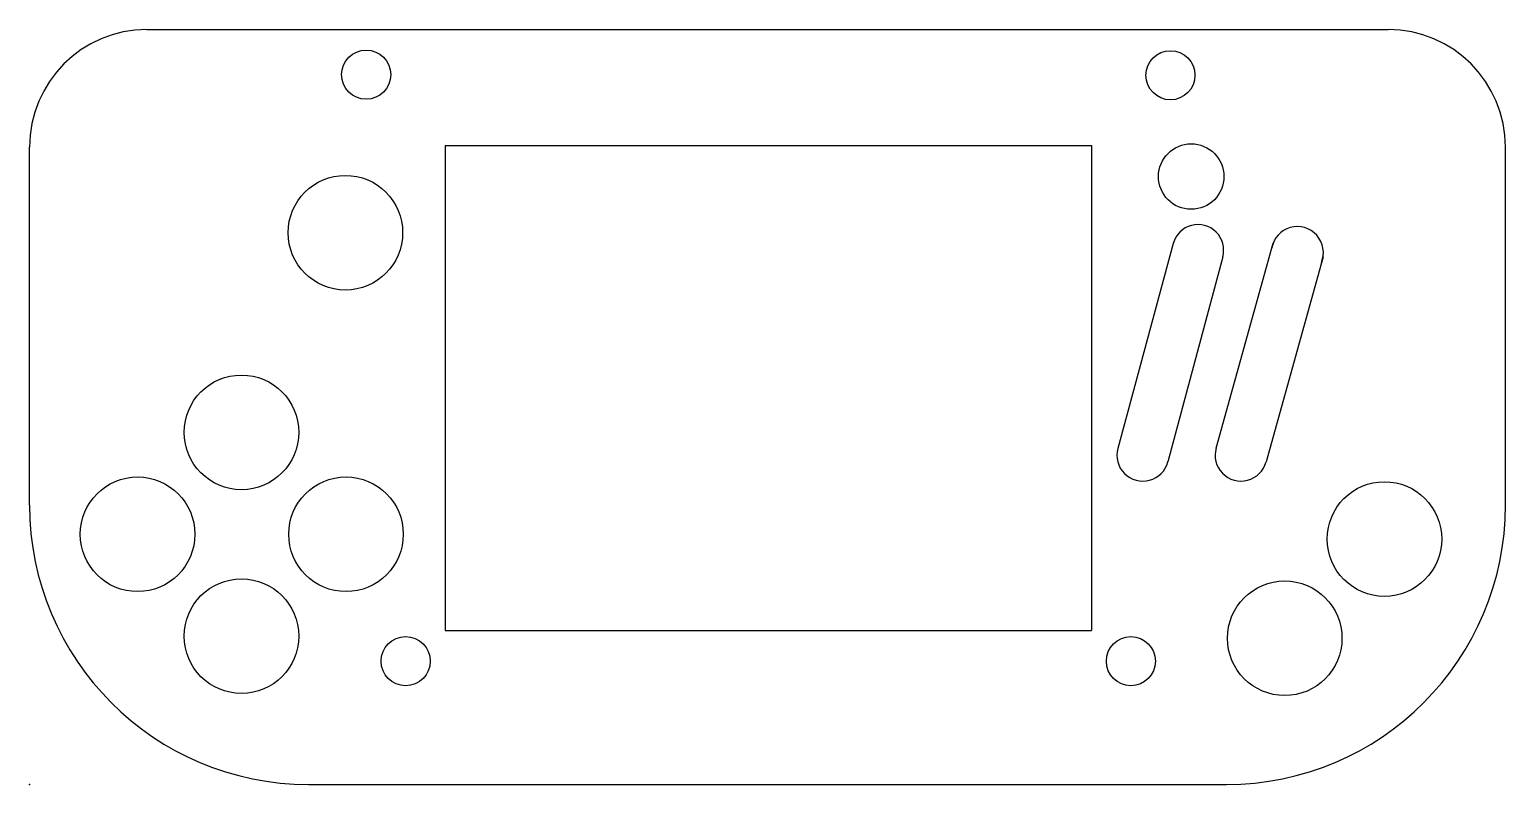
# Model space of a CAD drawing. Header units: millimetres. Extents: x 0 to 90.2, y 0 to 46.1.
import ezdxf

# ---------------------------------------------------------------- set-up
doc = ezdxf.new("R2010")
doc.units = ezdxf.units.MM
doc.header["$PDSIZE"] = -1

msp = doc.modelspace()

# ---------------------------------------------------------------- linework, layer by layer
at = {"color": 7, "linetype": 'Continuous'}
for p, q in [((7.178, 46.1), (83.022, 46.1)), ((0, 17.056), (0, 38.922)), ((25.4, 39.029), (64.897, 39.029)), ((25.4, 39.029), (25.4, 9.398)), ((41.444, 39.029), (41.444, 38.98)), ((64.897, 39.029), (64.897, 9.398)), ((90.2, 17.056), (90.2, 38.922)), ((69.898, 33.033), (66.508, 20.52)), ((75.99, 33.033), (72.508, 20.52)), ((72.923, 32.22), (69.567, 19.698)), ((79.051, 32.222), (75.568, 19.7)), ((69.526, 19.709), (69.567, 19.698)), ((25.4, 9.398), (64.897, 9.398)), ((17.056, 0), (73.144, 0))]:
    msp.add_line(p, q, dxfattribs=at)
for centre, radius in [((20.574, 43.345), 1.5), ((69.723, 43.307), 1.5), ((70.993, 37.122), 2), ((19.304, 33.693), 3.5), ((12.954, 21.501), 3.5), ((6.604, 15.278), 3.5), ((19.341, 15.278), 3.5), ((82.804, 14.986), 3.5), ((12.954, 9.055), 3.5), ((76.708, 8.928), 3.5), ((22.987, 7.531), 1.5), ((67.31, 7.531), 1.5)]:
    msp.add_circle(centre, radius, dxfattribs=at)
for centre, radius, start, end in [((7.178, 38.922), 7.178, 90, 180), ((83.022, 38.922), 7.178, 0, 90), ((71.41, 32.627), 1.566, 344.9598, 164.9598), ((77.48, 32.474), 1.591, 338.02174, 169.45525), ((68.037, 20.108), 1.584, 164.76155, 345), ((74.038, 20.11), 1.584, 163.9035, 345), ((17.056, 17.056), 17.056, 180, 270), ((73.144, 17.056), 17.056, 270, 0)]:
    msp.add_arc(centre, radius, start, end, dxfattribs=at)
msp.add_point((0, 0), dxfattribs=at)

doc.saveas('drawing.dxf')
